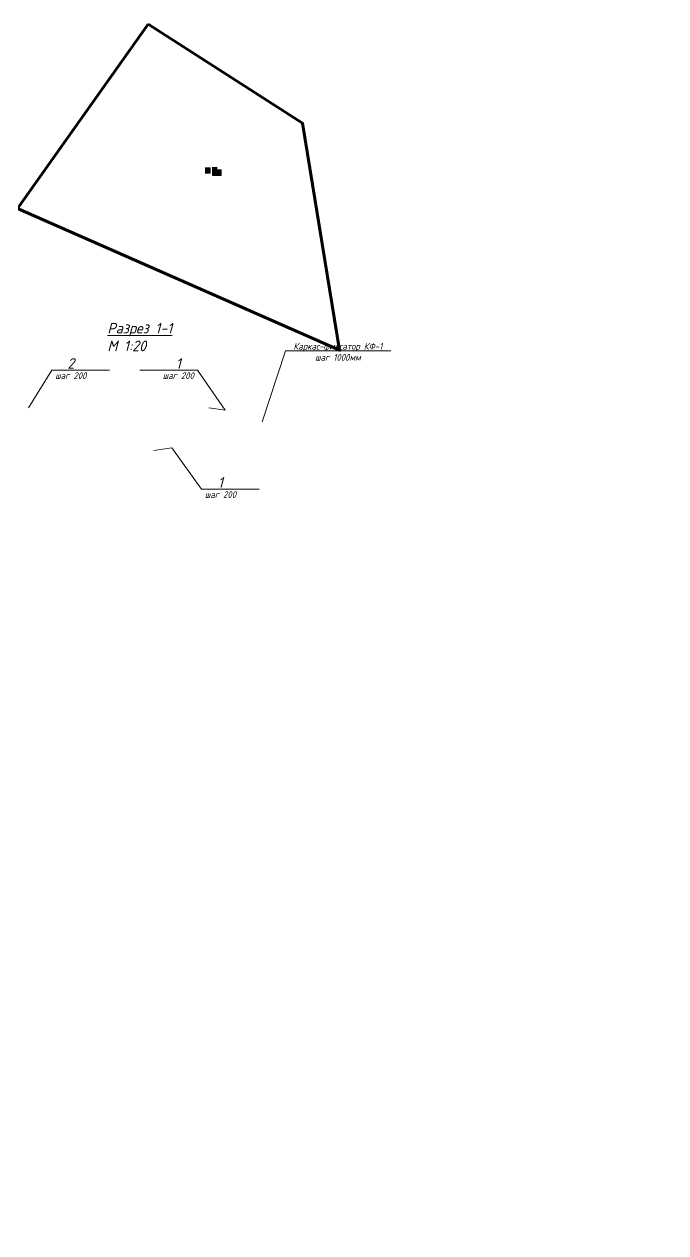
# Model space of a CAD drawing. Header units: millimetres. Extents: x 339888 to 1025294, y -263818 to -40540.
# Drawn here: x 535134 to 539953, y -133847 to -124760 of the extents above; entities that cross this region are included whole.
import ezdxf
from ezdxf import colors
from ezdxf.entities.mleader import LeaderData, LeaderLine
from ezdxf.math import Vec2, Vec3

# ---------------------------------------------------------------- set-up
doc = ezdxf.new("R2010")
doc.units = ezdxf.units.MM
doc.layers.get('0').update_dxf_attribs({"lineweight": 15})
doc.layers.add('0 @ 20', color=7, linetype='Continuous', lineweight=15)
doc.layers.add('Размеры @ 20', color=250, linetype='Continuous', lineweight=18)
doc.styles.add('ГОСТ 2.5', font='GOST_Common Italic.ttf', dxfattribs={"height": 2.5})
doc.styles.add('ГОСТ 3', font='GOST_Common Italic.ttf', dxfattribs={"height": 3})

# ---------------------------------------------------------------- blocks, each defined once
blk = doc.blocks.new('_None')
blk = doc.blocks.new('рпва')
at = {"lineweight": 30}
h = blk.add_hatch(color=256, dxfattribs=at)
h.dxf.hatch_style = 1
h.paths.add_polyline_path([(-1740, 690, 0.5123584), (-1740, 385)])
h.paths.add_polyline_path([(-1740, 579), (-1740, 496), (-1686, 509), (-1630, 510), (-1630, 564), (-1686, 565)])
h = blk.add_hatch(color=140, dxfattribs=at)
h.dxf.hatch_style = 1
h.paths.add_polyline_path([(-1632, 856), (-1428, 720), (-1390, 776), (-1518, 856), (-1525, 1001), (-1395, 1087), (-1425, 1139), (-1628, 1009), (-1628, 1425), (-1431, 1293), (-1394, 1349), (-1521, 1430), (-1528, 1575), (-1398, 1661), (-1428, 1713), (-1632, 1583), (-1632, 1930), (-1740, 1930), (-1740, 1264, -1), (-1740, 1244), (-1740, 579), (-1686, 565), (-1630, 564)])
h.paths.add_polyline_path([(-1740, -1998), (-1632, -1998), (-1632, -1713), (-1431, -1847), (-1394, -1791), (-1521, -1710), (-1528, -1565), (-1398, -1479), (-1428, -1427), (-1632, -1557), (-1632, -1139), (-1431, -1273), (-1394, -1217), (-1521, -1137), (-1528, -992), (-1398, -905), (-1428, -853), (-1628, -981), (-1628, -563), (-1428, -697), (-1390, -641), (-1518, -561), (-1525, -415), (-1395, -329), (-1425, -277), (-1628, -407), (-1628, 11), (-1428, -123), (-1390, -67), (-1518, 13), (-1525, 158), (-1395, 245), (-1425, 297), (-1628, 167), (-1630, 510), (-1686, 509), (-1740, 496)])
h = blk.add_hatch()
h.set_pattern_fill('ANSI36', color=256, scale=100)
h.set_pattern_definition([(45, (-24322935.72, -22450183), (168.3798023, 617.3926083), [793.75, -158.75, 0, -158.75])])
h.paths.add_polyline_path([(-1390, -67), (-1428, -123), (-1628, 11), (-1628, -407), (-1425, -277), (-1395, -329), (-1525, -415), (-1518, -561), (-1390, -641), (-1428, -697), (-1628, -563), (-1628, -981), (-1428, -853), (-1398, -905), (-1528, -992), (-1521, -1137), (-1394, -1217), (-1431, -1273), (-1632, -1139), (-1632, -1557), (-1428, -1427), (-1398, -1479), (-1528, -1565), (-1521, -1710), (-1394, -1791), (-1431, -1847), (-1632, -1713), (-1632, -1998), (-229, -1998), (-159, -1717), (-16, -2284), (57, -1998), (1525, -1998), (1525, 1930), (57, 1930), (-16, 1644), (-159, 2216), (-229, 1930), (-1632, 1930), (-1632, 1583), (-1428, 1713), (-1398, 1661), (-1528, 1575), (-1521, 1430), (-1394, 1349), (-1431, 1293), (-1628, 1425), (-1628, 1009), (-1425, 1139), (-1395, 1087), (-1525, 1001), (-1518, 856), (-1390, 776), (-1428, 720), (-1632, 856), (-1628, 167), (-1425, 297), (-1395, 245), (-1525, 158), (-1518, 13)])
h.paths.add_polyline_path([(125, 708, -1), (125, 728, -1)], flags=16)
h.paths.add_polyline_path([(443, 631), (768, 631), (768, 1156), (443, 1156)], flags=24)
for p, q in [((-1686, 565), (-1740, 579)), ((-1686, 509), (-1740, 496)), ((-1630, 564), (-1686, 565)), ((-1630, 510), (-1686, 509))]:
    blk.add_line(p, q, dxfattribs=at)
for p, q in [((-1632, 1583), (-1632, 1930)), ((-1428, 1713), (-1632, 1583)), ((-1628, 167), (-1632, 856)), ((-1632, 856), (-1428, 720)), ((-1628, 1009), (-1628, 1425)), ((-1628, 1425), (-1431, 1293)), ((-1425, 1139), (-1628, 1009)), ((-1425, 297), (-1628, 167)), ((-1628, -407), (-1628, 13)), ((-1628, 11), (-1428, -123)), ((-1528, 1575), (-1398, 1661)), ((-1521, 1430), (-1528, 1575)), ((-1525, 1001), (-1395, 1087)), ((-1518, 856), (-1525, 1001)), ((-1525, 158), (-1395, 245)), ((-1518, 13), (-1525, 158)), ((-1394, 1349), (-1521, 1430)), ((-1390, 776), (-1518, 856)), ((-1390, -67), (-1518, 13)), ((-1431, 1293), (-1394, 1349)), ((-1398, 1661), (-1428, 1713)), ((-1428, 720), (-1390, 776)), ((-1395, 1087), (-1425, 1139)), ((-1395, 245), (-1425, 297)), ((-1428, -853), (-1632, -983)), ((-1632, -1557), (-1632, -1137)), ((-1632, -1139), (-1431, -1273)), ((-1428, -1427), (-1632, -1557)), ((-1632, -1713), (-1431, -1847)), ((-1425, -277), (-1628, -407)), ((-1628, -981), (-1628, -561)), ((-1628, -563), (-1428, -697)), ((-1528, -992), (-1398, -905)), ((-1521, -1137), (-1528, -992)), ((-1528, -1565), (-1398, -1479)), ((-1521, -1710), (-1528, -1565)), ((-1525, -415), (-1395, -329)), ((-1518, -561), (-1525, -415)), ((-1394, -1217), (-1521, -1137)), ((-1394, -1791), (-1521, -1710)), ((-1390, -641), (-1518, -561)), ((-1431, -1273), (-1394, -1217)), ((-1431, -1847), (-1394, -1791)), ((-1428, -123), (-1390, -67)), ((-1428, -697), (-1390, -641)), ((-1398, -905), (-1428, -853)), ((-1398, -1479), (-1428, -1427)), ((-1395, -329), (-1425, -277))]:
    blk.add_line(p, q)
for points in [[(-1991, 1930), (-229, 1930), (-159, 2216), (-16, 1644), (57, 1930), (1777, 1930)], [(-1740, 1930), (-1740, -1998)], [(1525, 1930), (1525, -1998)], [(1777, -1998), (57, -1998), (-16, -2284), (-159, -1717), (-229, -1998), (-1991, -1998)]]:
    blk.add_lwpolyline(points, dxfattribs=at)
blk.add_lwpolyline([(-1632, -1998), (-1632, -1713)])
blk.add_arc((-1630, 537), 188, 125.742573, 234.257427, dxfattribs=at)
blk = doc.blocks.new('рвыа')
h = blk.add_hatch()
h.set_pattern_fill('ANSI36', color=256, scale=100)
h.set_pattern_definition([(45, (-24323702.87, -22435564.26), (168.3798023, 617.3926083), [793.75, -158.75, 0, -158.75])])
h.paths.add_polyline_path([(711, 1256), (711, 1607), (507, 1481), (472, 1533), (607, 1615), (607, 1758), (472, 1840), (507, 1897), (711, 1784), (711, 2200), (507, 2075), (472, 2126), (607, 2209), (607, 2352), (472, 2434), (507, 2490), (711, 2378), (711, 2780), (507, 2655), (472, 2707), (607, 2789), (607, 2932), (472, 3014), (507, 3070), (711, 2958), (711, 3161), (-615, 3161), (-684, 2876), (-827, 3447), (-896, 3161), (-2447, 3161), (-2443, -2447), (4093, -2447), (4093, -598), (3807, -529), (4379, -386), (4093, -312), (4093, 1256), (3794, 1256), (3920, 1051), (3865, 1018), (3783, 1152), (3640, 1152), (3554, 1014), (3497, 1051), (3616, 1256), (3220, 1256), (3345, 1051), (3291, 1018), (3209, 1152), (3066, 1152), (2979, 1014), (2922, 1051), (3042, 1256), (2645, 1256), (2771, 1051), (2717, 1018), (2635, 1152), (2492, 1152), (2405, 1014), (2348, 1051), (2468, 1256), (2071, 1256), (2197, 1051), (2143, 1018), (2060, 1152), (1917, 1152), (1831, 1014), (1774, 1051), (1893, 1256), (1497, 1256), (1622, 1051), (1568, 1018), (1486, 1152), (1343, 1152), (1256, 1014), (1200, 1051), (1319, 1256)])
h.paths.add_polyline_path([(1960, -743), (1979, -748, -1)], flags=16)
h.paths.add_polyline_path([(2418, -856), (2819, -856), (2819, -331), (2418, -331)], flags=24)
at = {"lineweight": 30}
h = blk.add_hatch(color=140, dxfattribs=at)
h.dxf.hatch_style = 1
h.paths.add_polyline_path([(819, 3161), (711, 3161), (711, 2958), (507, 3070), (472, 3014), (607, 2932), (607, 2789), (472, 2707), (507, 2655), (711, 2780), (711, 2378), (507, 2490), (472, 2434), (607, 2352), (607, 2209), (472, 2126), (507, 2075), (711, 2200), (711, 1784), (507, 1897), (472, 1840), (607, 1758), (607, 1615), (472, 1533), (507, 1481), (711, 1607), (711, 1302), (805, 1421), (807, 1530), (819, 1543), (819, 2534, -0.1900594), (812, 2532, -1), (812, 2552, -0.1900594), (819, 2549)])
h.paths.add_polyline_path([(4093, 1360), (1043, 1360), (1034, 1346), (901, 1346), (765, 1256), (1319, 1256), (1200, 1051), (1256, 1014), (1343, 1152), (1486, 1152), (1568, 1018), (1622, 1051), (1497, 1256), (1893, 1256), (1774, 1051), (1831, 1014), (1917, 1152), (2060, 1152), (2143, 1018), (2197, 1051), (2071, 1256), (2468, 1256), (2348, 1051), (2405, 1014), (2492, 1152), (2635, 1152), (2717, 1018), (2771, 1051), (2645, 1256), (3042, 1256), (2922, 1051), (2979, 1014), (3066, 1152), (3209, 1152), (3291, 1018), (3345, 1051), (3220, 1256), (3616, 1256), (3497, 1051), (3554, 1014), (3640, 1152), (3783, 1152), (3865, 1018), (3920, 1051), (3794, 1256), (4093, 1256)])
h = blk.add_hatch(color=256, dxfattribs=at)
h.dxf.hatch_style = 1
h.paths.add_polyline_path([(901, 1346), (1034, 1346), (1043, 1360), (819, 1360), (819, 1542), (818, 1542), (807, 1530), (805, 1421), (711, 1302), (711, 1256), (765, 1256)])
h.paths.add_polyline_path([(969, 1454), (947, 1478), (922, 1498), (888, 1517), (833, 1539), (819, 1542), (819, 1360), (1043, 1360), (1040, 1374)], flags=17)
for points in [[(1109, 3161), (-615, 3161), (-684, 2876), (-827, 3447), (-896, 3161), (-2659, 3161)], [(-2447, 3161), (-2443, -2447), (4093, -2447)], [(4093, 1360), (819, 1360), (819, 3161)], [(4093, -2694), (4093, -598), (3807, -529), (4379, -386), (4093, -312), (4093, 1611)]]:
    blk.add_lwpolyline(points, dxfattribs=at)
for points in [[(711, 3161), (711, 2958), (507, 3070), (472, 3014), (607, 2932), (607, 2789), (472, 2707), (507, 2655), (711, 2780), (711, 2365)], [(711, 2378), (507, 2490), (472, 2434), (607, 2352), (607, 2209), (472, 2126), (507, 2075), (711, 2200), (711, 1784)], [(711, 1784), (507, 1897), (472, 1840), (607, 1758), (607, 1615), (472, 1533), (507, 1481), (711, 1607), (711, 1256), (1319, 1256), (1200, 1051), (1256, 1014), (1343, 1152), (1486, 1152), (1568, 1018), (1622, 1051), (1497, 1256), (1893, 1256)], [(765, 1256), (901, 1346), (1034, 1346), (1043, 1360), (1040, 1374), (969, 1454), (947, 1478), (922, 1498), (888, 1517), (833, 1539), (818, 1542), (807, 1530), (805, 1421), (711, 1302)], [(1893, 1256), (1774, 1051), (1831, 1014), (1917, 1152), (2060, 1152), (2143, 1018), (2197, 1051), (2071, 1256), (2468, 1256)], [(2468, 1256), (2348, 1051), (2405, 1014), (2492, 1152), (2635, 1152), (2717, 1018), (2771, 1051), (2645, 1256), (3042, 1256)], [(3042, 1256), (2922, 1051), (2979, 1014), (3066, 1152), (3209, 1152), (3291, 1018), (3345, 1051), (3220, 1256), (3616, 1256)], [(3616, 1256), (3497, 1051), (3554, 1014), (3640, 1152), (3783, 1152), (3865, 1018), (3920, 1051), (3794, 1256), (4093, 1256)]]:
    blk.add_lwpolyline(points)

msp = doc.modelspace()

# ---------------------------------------------------------------- linework, layer by layer
at = {"color": 6, "lineweight": 100}
msp.add_lwpolyline([(536064.58394, -124760.42696), (537225.84225, -125505.24925), (537503.15773, -127211.41209), (535085.31373, -126146.14295)], close=True, dxfattribs=at)

# ---------------------------------------------------------------- block references
at = {"color": 1, "lineweight": 30, "xscale": 0.01, "yscale": 0.01, "zscale": 0.01}
for name, p in [('рпва', (536513.68199, -125859.33452)), ('рвыа', (536572.63766, -125871.65913))]:
    msp.add_blockref(name, p, dxfattribs=at)

# ---------------------------------------------------------------- texts
at = {"layer": '0 @ 20', "lineweight": 15, "insert": (535684.5126, -127005.87625), "char_height": 80, "attachment_point": 1, "style": 'ГОСТ 3'}
msp.add_mtext_dynamic_manual_height_columns('\\pi74.541;{\\LРазрез 1-1\\P\\pi197.84;}М 1:20', width=675.930902, gutter_width=300, heights=[0], dxfattribs=at)

# ---------------------------------------------------------------- leaders
at = {"layer": 'Размеры @ 20', "lineweight": 15}
ml = msp.add_multileader_mtext('Standard', dxfattribs=at)
ml.set_content('Каркас-фиксатор КФ-1\\Pшаг 1000мм', color=256, style='ГОСТ 2.5')
ml.set_leader_properties(color=251, linetype='ByLayer', lineweight=15)
ml.set_arrow_properties(name='NONE')
ml.build(insert=Vec2(0, 0))
ml.multileader.update_dxf_attribs({"text_left_attachment_type": 6, "text_right_attachment_type": 6, "dogleg_length": 0, "arrow_head_size": 0, "scale": 20})
ctx = ml.context
ctx.base_point, ctx.scale, ctx.char_height, ctx.arrow_head_size, ctx.landing_gap_size, ctx.plane_origin = Vec3(537096.2399, -127216.97484), 20, 50, 0, 20, Vec3(536963.30265, -127823.78057)
ctx.left_attachment, ctx.right_attachment, ctx.text_align_type = 6, 6, 1
notes = []
notes.append((ctx, [(0, (1, 1, 0), (537096.2399, -127216.97484), (1, 0), 0, [(0, [(536921.0319, -127750.56547)], 0, [])])]))
ctx.mtext.insert, ctx.mtext.width, ctx.mtext.alignment, ctx.mtext.flow_direction = Vec3(537490.57702, -127156.97484), 803.9887729, 2, 5
ml = msp.add_multileader_mtext('Standard', dxfattribs=at)
ml.set_content('2\\P{\\H0.625x;шаг 200}', color=256, style='ГОСТ 2.5')
ml.set_leader_properties(color=251, linetype='ByLayer', lineweight=15)
ml.set_arrow_properties(name='NONE')
ml.build(insert=Vec2(0, 0))
ml.multileader.update_dxf_attribs({"text_left_attachment_type": 6, "text_right_attachment_type": 6, "dogleg_length": 0, "arrow_head_size": 0, "scale": 20})
ctx = ml.context
ctx.base_point, ctx.scale, ctx.char_height, ctx.arrow_head_size, ctx.landing_gap_size, ctx.plane_origin = Vec3(535341.42271, -127361.2982), 20, 80, 0, 20, Vec3(535166.92477, -127644.71863)
ctx.left_attachment, ctx.right_attachment, ctx.text_align_type = 6, 6, 1
notes.append((ctx, [(0, (1, 1, 0), (535341.42271, -127361.2982), (1, 0), 0, [(0, [(535166.92477, -127644.71863)], 0, [])])]))
ctx.mtext.insert, ctx.mtext.alignment, ctx.mtext.line_spacing_factor, ctx.mtext.flow_direction = Vec3(535484.41514, -127271.2982), 2, 0.8, 5
ml = msp.add_multileader_mtext('Standard', dxfattribs=at)
ml.set_content('1\\P{\\H0.625x;шаг 200}', color=256, style='ГОСТ 2.5')
ml.set_leader_properties(color=251, linetype='ByLayer', lineweight=15)
ml.set_arrow_properties(name='NONE')
ml.build(insert=Vec2(0, 0))
ml.multileader.update_dxf_attribs({"text_left_attachment_type": 6, "text_right_attachment_type": 6, "dogleg_length": 0, "arrow_head_size": 0, "scale": 20})
ctx = ml.context
ctx.base_point, ctx.scale, ctx.char_height, ctx.arrow_head_size, ctx.landing_gap_size, ctx.plane_origin = Vec3(536149.03159, -127361.2982), 20, 80, 0, 20, Vec3(536520.01622, -127644.71863)
ctx.left_attachment, ctx.right_attachment, ctx.text_align_type = 6, 6, 1
notes.append((ctx, [(1, (1, 1, 0), (536435.01644, -127361.2982), (-1, 0), 0, [(1, [(536520.01622, -127644.71863), (536642.88232, -127662.71863)], 0, [])])]))
ctx.mtext.insert, ctx.mtext.alignment, ctx.mtext.line_spacing_factor, ctx.mtext.flow_direction = Vec3(536292.02401, -127271.2982), 2, 0.8, 5
ml = msp.add_multileader_mtext('Standard', dxfattribs=at)
ml.set_content('1\\P{\\H0.625x;шаг 200}', color=256, style='ГОСТ 2.5')
ml.set_leader_properties(color=251, linetype='ByLayer', lineweight=15)
ml.set_arrow_properties(name='NONE')
ml.build(insert=Vec2(0, 0))
ml.multileader.update_dxf_attribs({"text_left_attachment_type": 6, "text_right_attachment_type": 6, "dogleg_length": 0, "arrow_head_size": 0, "scale": 20})
ctx = ml.context
ctx.base_point, ctx.scale, ctx.char_height, ctx.arrow_head_size, ctx.landing_gap_size, ctx.plane_origin = Vec3(536465.45367, -128255.43316), 20, 80, 0, 20, Vec3(536207.47037, -128617.20587)
ctx.left_attachment, ctx.right_attachment, ctx.text_align_type = 6, 6, 1
notes.append((ctx, [(0, (1, 1, 0), (536465.45367, -128255.43316), (1, 0), 0, [(1, [(536107.85088, -127964.71863), (536242.88232, -127946.71863)], 0, [])])]))
ctx.mtext.insert, ctx.mtext.alignment, ctx.mtext.line_spacing_factor, ctx.mtext.flow_direction = Vec3(536608.44609, -128165.43316), 2, 0.8, 5
ml = msp.add_multileader_mtext('Standard', dxfattribs=at)
ml.set_content('Каркас-фиксатор КФ-1\\Pшаг 1000мм', color=256, style='ГОСТ 2.5')
ml.set_leader_properties(color=251, linetype='ByLayer', lineweight=15)
ml.set_arrow_properties(name='NONE')
ml.build(insert=Vec2(0, 0))
ml.multileader.update_dxf_attribs({"text_left_attachment_type": 6, "text_right_attachment_type": 6, "dogleg_length": 0, "arrow_head_size": 0, "scale": 20})
ctx = ml.context
ctx.base_point, ctx.scale, ctx.char_height, ctx.arrow_head_size, ctx.landing_gap_size, ctx.plane_origin = Vec3(543273.60198, -130253.98684), 20, 50, 0, 20, Vec3(543192.14138, -130696.7967)
ctx.left_attachment, ctx.right_attachment, ctx.text_align_type = 6, 6, 1
notes.append((ctx, [(0, (1, 1, 0), (543273.60198, -130253.98684), (1, 0), 0, [(0, [(543149.87062, -130623.5816)], 0, [])])]))
ctx.mtext.insert, ctx.mtext.width, ctx.mtext.alignment, ctx.mtext.flow_direction = Vec3(543667.9391, -130193.98684), 803.9887729, 2, 5
for ctx, leaders in notes:
    for number, flags, end, landing, length, lines in leaders:
        leader = LeaderData()
        leader.index, (leader.has_last_leader_line, leader.has_dogleg_vector, leader.attachment_direction) = number, flags
        leader.last_leader_point, leader.dogleg_vector, leader.dogleg_length = Vec3(end), Vec3(landing), length
        for number, points, colour, breaks in lines:
            line = LeaderLine()
            line.index, line.vertices, line.color, line.breaks = number, Vec3.list(points), colors.encode_raw_color(colour), breaks
            leader.lines.append(line)
        ctx.leaders.append(leader)

doc.saveas('drawing.dxf')
